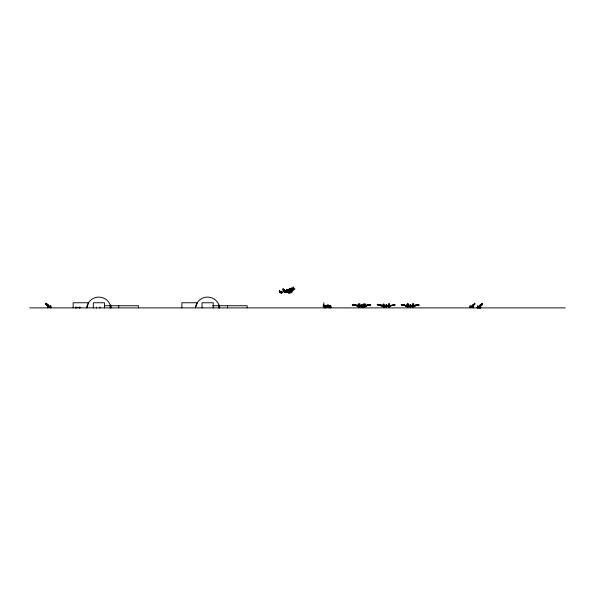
<?xml version="1.0" encoding="UTF-8"?>
<svg xmlns="http://www.w3.org/2000/svg" width="595" height="595" viewBox="0 0 595 595"><rect width="100%" height="100%" fill="white"/><g stroke="black" fill="none" stroke-linecap="round" stroke-linejoin="round"><path stroke-width="0.89" d="M388.639 305.034L388.632 304.514L388.647 306.931L388.877 303.703L388.989 306.938L388.944 304.514M365.263 305.518L364.214 305.406L364.043 306.247L363.411 305.748L363.694 306.432L363.634 305.904L358.406 305.86L358.361 306.827L358.346 304.499L358.316 306.849L358.354 304.514L358.309 305.696L352.627 305.004L358.123 305.592L358.651 303.755L358.51 305.287L358.993 305.964L358.108 306.708L359.083 306.113L358.83 306.715M358.45 306.373C359.194 305.391 361.448 307.347 358.569 305.696C359.268 306.946 357.766 305.949 358.354 304.514M360.667 305.57L360.667 305.547A5.124 0.699 -18.3 0 0 360.719 305.696L361.202 306.737L361.611 305.726A5.124 0.774 17.9 0 0 361.723 305.57L361.455 305.116M363.471 306.708L363.471 306.343M363.947 305.793L363.932 306.083C362.266 306.663 365.189 307.199 363.642 304.759M364.133 306.708L364.133 306.343M364.75 304.662L364.787 306.938L364.78 305.034M365.233 306.708L365.233 306.343M383.098 306.708L383.098 306.343M385.664 305.57L385.664 305.547A5.124 0.699 -18.3 0 0 385.709 305.696C386.564 307.667 386.356 305.198 385.701 306.083M386.051 305.793L386.274 304.796M388.773 306.708L388.773 306.343M388.684 304.662L388.862 305.324L389.242 303.755L389.294 305.473L388.609 305.466L388.952 306.797L389.197 306.075L388.691 305.458L389.375 305.48L388.877 305.242L389.688 305.48L389.48 306.752L389.517 305.406L389.19 305.741L390.796 306.589L389.48 305.711L395.021 304.982L389.256 305.793M407.694 306.343C407.917 306.581 406.98 306.544 407.106 305.034C406.779 303.576 407.225 308.827 407.092 305.644C391.242 303.093 411.993 307.682 407.887 304.759M407.798 305.964L407.635 306.715M408.542 305.83C408.891 305.123 407.575 307.637 407.791 306.202M409.472 305.57L409.472 305.547A5.124 0.699 -18.3 0 0 409.524 305.696L410.007 306.737L410.416 305.726A5.124 0.774 17.9 0 0 410.528 305.57L410.26 305.116M412.454 305.034C411.703 304.506 413.384 306.187 413.272 306.343C413.711 307.466 412.38 305.607 412.476 305.034M412.937 306.708L412.937 306.343M291.505 292.368C291.089 290.248 291.728 294.22 291.319 292.19M293.543 289.401L293.64 289.2M358.302 306.752C359.655 304.647 343.955 304.402 358.123 305.592M357.327 305.347L353.735 305.004L357.32 305.458M363.932 305.704L369.718 304.982L364.17 305.592M364.527 306.142L365.486 306.589L365.04 305.704L370.826 304.982L365.271 305.547L364.809 306.827L364.839 306.142M378.197 304.96L377.617 305.004L384.645 305.904L385.56 306.581L383.344 305.466L383.894 305.242L383.336 305.599L383.351 304.514L383.344 306.849L383.656 305.785M383.715 305.451C368.067 301.829 385.523 308.589 383.782 304.142C382.92 305.644 386.207 307.154 384.191 305.592M389.175 307.459L388.639 307.459M393.667 305.198C379.945 306.514 406.043 303.978 389.16 305.547M413.302 305.644L413.28 304.499L413.242 306.931L413.332 306.09L412.551 306.403L412.989 306.217L412.662 305.666L419.304 304.982L413.756 305.547M413.882 305.823L417.95 305.198M358.443 306.395L358.726 306.053M359.551 306.395C359.536 305.399 359.216 303.502 359.618 306.016M383.269 305.919C383.596 300.036 384.43 309.608 382.957 306.075M407.248 306.395C410.803 303.807 412.729 306.908 412.692 306.023M323.821 306.135L323.323 306.574L323.278 305.242M323.286 304.967L323.754 305.131M323.747 306.15L323.271 306.224M323.754 305.198L323.36 305.287M358.361 306.797C357.521 305.198 357.915 306.775 358.339 304.759M359.469 306.797L359.402 304.662M363.738 306.142L363.657 306.931L363.411 305.451L363.686 306.938L363.642 304.662M363.724 306.053L363.709 306.797L363.686 304.662M364.839 305.86L364.832 306.053M383.626 306.916L383.656 304.514L383.611 306.931L383.284 306.061M389.011 306.916C389.732 304.499 383.299 305.376 383.433 306.395M383.604 304.662L383.961 306.938L383.857 305.666L386.118 306.254L388.409 305.748L388.952 306.797L388.966 306.061L389.524 306.046L389.16 306.403M406.898 305.666L407.106 306.797L407.151 304.499C408.78 307.399 405.009 306.574 407.724 306.046M412.975 305.547C425.841 304.521 412.543 305.22 412.201 305.659C413.042 308.396 411.866 304.268 412.313 306.202M412.528 306.053L412.469 306.916L412.543 306.142M413.183 306.187C413.465 308.381 413.205 302.037 413.213 305.644M323.836 304.811L323.36 305.525M323.829 305.242L323.799 306.522L323.271 306.462M363.657 306.849L363.671 305.644M412.506 306.916L412.491 304.662M323.286 304.826L323.754 305.384M358.673 306.916L358.889 306.18M359.737 306.916L359.826 306.09M362.325 306.938L362.4 306.284L362.325 306.849M364.772 306.916C364.445 305.785 365.516 306.351 365.055 305.793M386.512 306.321L386.579 306.849M388.647 306.321L388.676 306.938L388.669 305.034M388.699 306.916L388.684 304.499M412.409 305.889L407.144 305.986L407.144 304.759M407.478 306.916C406.34 304.276 412.156 307.965 407.397 305.919M408.274 306.931L408.267 306.403M410.736 306.321L410.862 306.849M388.647 306.789C388.691 303.852 388.669 307.95 388.728 306.142M284.841 292.182L284.841 291.818C286.314 291.602 287.921 292.1 289.341 291.49C287.385 291.453 287.571 291.751 288.077 291.215C295.603 289.482 292.376 294.101 286.567 292.45M383.433 306.053C380.674 307.994 384.102 303.904 383.649 306.789L383.611 305.666M408.029 306.053L407.939 306.849L407.887 304.662M413.257 305.265L413.272 304.759M364.824 305.644L364.802 306.789L364.795 304.662M383.054 305.689C370.811 303.034 385.099 307.972 383.292 304.662M407.129 306.41L407.181 306.031M413.012 305.704C410.61 307.578 413.19 306.67 412.521 305.644M363.508 306.202L357.781 305.979L356.933 306.574L357.848 305.904M365.471 306.142L364.371 306.075M388.691 306.752L388.714 305.518M388.914 305.956L388.714 306.38M289.906 290.97L289.378 291.193M394.366 305.123L393.355 305.198M414.901 305.347L418.649 305.034L413.83 305.689L415.154 306.574L413.726 305.785M386.214 306.938L386.207 306.38M363.411 305.748L361.128 306.254L359.968 305.748L361.291 306.603L360.853 305.614M383.463 307.355L384.006 307.459M385.954 305.808L386.43 306.254L388.944 305.666M412.142 305.823L409.933 306.254L409.657 305.614M361.723 305.577L361.128 306.254L361.21 305.071M362.734 305.696L362.31 306.737L362.318 305.071M386.207 305.071L386.118 306.239L386.891 305.756M408.051 305.518L407.939 306.789L407.947 304.514L407.88 306.001M410.528 305.577L409.933 306.254L410.014 305.071M384.244 305.8L386.43 306.254L386.49 304.759L386.505 306.737L386.914 305.726A5.124 0.774 17.9 0 0 387.025 305.57L386.728 304.796M291.483 292.234C291.595 290.955 290.948 293.38 289.103 293.171L288.977 292.628L289.921 292.502M388.989 304.759C389.204 306.41 388.081 306.544 388.535 305.897M364.713 305.956L365.687 305.942M388.364 305.726C390.015 305.741 386.304 307.176 388.453 305.904M359.402 306.797L359.432 305.644M407.106 306.797L407.136 305.666M285.987 290.896L286.403 290.695L285.637 291.074L287.37 290.04L288.523 290.226M291.096 288.367L289.207 289.163C292.167 286.559 299.56 289.475 290.509 290.055M50.434 306.403L50.434 307.065L50.761 305.689L50.597 306.291L49.779 306.351L49.779 307.228M356.226 305.347L353.274 305.034M364.185 305.666L366.096 305.347M365.285 305.666L367.204 305.347M391.391 305.458L389.487 305.666M405.016 305.458L402.079 305.034L406.95 305.547M415.682 305.347L412.989 305.666M286.388 290.836L285.957 290.843L287.534 290.286M287.348 291.52L288.077 291.215L287.021 291.833L287.497 291.81M289.244 289.148L289.899 288.791M363.798 303.867L363.828 305.324L363.969 303.859M364.906 303.867L364.936 305.324L365.077 303.859M412.603 303.867L412.632 305.324L412.774 303.859M413.384 303.867L413.622 305.384L413.562 303.859M354.375 305.034L359.246 305.547M378.576 305.034L379.253 305.198M402.079 305.034L406.868 305.689M402.86 305.034L405.812 305.488L402.213 305.004L407.873 305.741M359.618 303.859L359.826 305.413L359.789 303.867M407.315 303.859L407.53 305.413L407.486 303.867M408.103 303.859L408.244 305.324L408.274 303.867M410.498 305.986L410.788 306.737L410.855 305.235M386.594 306.046L386.453 305.116L386.765 305.614A5.124 0.774 17.9 0 1 386.624 305.696L386.058 305.808M386.505 306.165L387.025 305.577M408.527 305.8C410.602 307.883 412.395 304.878 410.572 305.049M413.815 305.852L413.934 305.651M413.748 305.518L413.28 306.722M281.413 293.417C280.825 287.184 279.881 295.968 282.223 292.68M360.027 306.046C359.536 307.63 360.325 304.878 360.057 305.83M383.894 305.919L383.797 306.403M386.728 305.547L385.991 305.533L386.579 305.466M364.385 306.127C363.642 306.641 362.831 304.766 364.385 305.48M412.551 306.403L412.536 306.001M363.828 305.897L363.746 306.403M359.083 305.562L361.128 306.254L361.589 305.756M359.187 305.48L362.801 305.979M410.394 305.756C405.009 307.094 409.219 303.896 408.423 305.949M359.96 305.793L359.692 305.919M383.879 306.075L383.195 306.202M388.929 305.748L387.226 306.581L388.676 305.726M389.078 306.105L389.234 305.704M362.682 305.793L362.102 306.224M386.564 305.793L386.371 306.165M411.16 305.793L410.587 306.224M361.879 305.83L362.303 306.165M411.316 305.57L411.323 305.547A5.124 0.774 17.9 0 1 411.219 305.696L410.877 306.046M388.319 305.83L388.661 305.347M388.364 305.718L388.602 305.956M288.501 292.48L288.3 293.008M289.282 290.776L290.018 291.178L289.698 290.323M359.41 304.759L359.484 306.031M389.829 305.979L389.42 305.986M383.879 305.317L383.604 304.759M389.175 305.324L389.056 304.499M358.205 306.202L358.324 306.41M359.068 306.075L359.796 306.38M408.177 305.919C410.223 306.209 410.52 307.608 408.408 305.823M389.881 305.942L383.678 306.031M358.309 305.666L357.982 306.061M79.425 307.541L79.485 307.265M288.568 290.241C288.196 290.71 289.192 290.412 287.898 290.018M292.197 288.352C291.565 288.843 292.896 288.411 291.468 288.106M75.625 307.704L75.706 307.265M384.132 306.715L384.191 306.18M408.415 306.715L408.438 305.793M413.123 306.715L413.064 306.343M413.785 306.715L413.778 306.18L413.272 306.343M328.433 307.005L329.035 305.912L329.035 307.035L323.844 307.005L323.844 302.706M328.366 307.005L328.998 305.86M408.103 306.016L408.445 306.202L408.237 305.793M365.628 306.113L366.572 306.425L365.747 305.904M389.242 306.083L390.372 306.559L389.926 306.068M413.629 306.373L414.269 306.425L413.443 305.904M383.091 305.473C384.757 305.48 381.313 306.462 383.507 305.793M288.441 290.71L288.092 290.68M292.004 288.798L290.91 288.887L292.145 288.843M362.6 305.138L362.794 305.525L361.872 305.577M383.611 306.403L383.53 306.016M389.026 306.38L389.375 306.127M412.499 306.432L412.506 304.514M386.192 306.165L386.549 306.113M410.788 306.165L412.186 305.964M407.359 306.187L407.716 305.718M358.941 305.8L358.644 306.202M383.522 305.48L383.753 305.347M289.958 288.925C290.204 287.839 289.52 289.981 291.528 288.82M45.636 303.844L47.28 305.451M46.127 303.227L47.838 304.766M47.117 305.637L45.555 303.926M286.403 290.695L285.637 291.074M287.608 291.669L287.088 291.929M287.943 290.665L286.225 290.91L286.678 290.36L286.143 291.052L286.85 291.007M327.622 305.763L328.076 305.242M328.18 305.793L328.291 305.889A0.907 0.751 -90 0 1 327.696 306.351L326.447 306.38L326.105 305.235L326.447 307.005M361.21 306.321L361.217 307.035M362.31 306.321L362.377 307.035M410.022 306.38L410.022 306.938M363.508 305.793L362.236 306.581L363.671 305.823M412.313 305.793L411.041 306.581L412.476 305.823M410.483 305.525L409.985 305.525M411.264 305.525L410.743 305.614M45.525 304L47.25 305.48M47.749 304.863L46.202 303.145M473.181 304.9L474.691 303.145M473.627 305.443L475.264 303.844M481.943 303.391L480.388 305.123L482.024 303.465M482.627 304.238L481.005 305.875L482.515 304.09M482.59 304.164L480.894 305.726M382.02 306.425L382.853 305.912L382.109 306.559M406.653 305.904L405.738 306.574L407.136 305.994M407.069 305.889L406.251 305.927L406.809 306.083M359.432 306.41L359.097 305.629M286.589 291.163L285.474 291.245L286.693 290.457M280.684 291.669L279.546 291.885L280.743 291.699L279.97 291.773M284.246 289.758L283.108 289.973L284.313 289.787L283.54 289.862M282.067 292.428L280.922 292.643L282.127 292.457L281.353 292.532M290.955 291.23L291.587 290.628L290.635 290.219M287.958 290.695L286.864 291.007M284.41 290.01C282.037 293.313 283.027 284.522 283.599 290.747M280.84 291.922C278.505 295.209 279.434 286.455 280.029 292.658M49.794 306.455L50.761 306.403M325.339 307.555C326.685 306.075 323.561 306.856 325.205 307.57M289.854 290.397L289.869 289.891M285.667 291.141L286.545 290.896M289.52 288.932L289.966 288.783M287.333 291.602L287.787 291.453M287.021 291.833L287.593 291.676M360.012 306.083L359.678 305.696M413.257 305.347L413.867 305.585M289.579 289.125L289.051 289.326L290.33 289.237M287.207 291.847L288.106 291.609M414.12 305.979L413.704 305.986M283.101 289.981L284.321 289.78L283.971 289.921M279.538 291.9L280.758 291.691L279.538 291.9L280.758 291.691L280.401 291.833M280.914 292.651L282.142 292.45L280.914 292.651L282.142 292.45L281.785 292.591M286.619 289.787L287.816 289.311M283.027 291.543L284.254 291.223M284.403 292.301L285.63 291.981M290.821 288.806L289.817 288.999L290.263 288.545M290.866 288.798L291.52 288.783M291.126 291.885L291.148 292.182M293.164 287.043L293.461 288.478L293.253 287.028M289.096 288.91L290.68 288.798M290.977 288.88L291.654 288.768M290.977 289.713L291.275 291.148L291.067 289.698M285.607 290.896L286.805 290.762M286.991 291.654L288.478 291.364M287.757 291.721L288.166 291.654M293.335 289.512L292.948 289.282L293.342 289.564M366.081 305.458L369.064 305.034L364.244 305.689M367.189 305.458L370.172 305.034L365.352 305.689M286.634 289.906L287.876 289.691L287.809 289.267M283.012 291.416L283.079 291.87L283.904 291.736L284.246 291.178M284.432 292.45L285.548 292.428L285.622 291.937M288.077 291.215L288.91 291.037M361.396 304.796L360.979 305.049M362.504 304.796L362.087 305.049M385.991 304.796L386.698 304.796M410.2 304.796L409.784 305.049M323.844 305.391L326.469 305.406L326.819 306.351M327.786 304.209L328.291 305.391L330.664 305.391L330.664 307.265L331.103 307.265L330.664 307.035M330.612 305.599L328.886 305.622M385.991 305.525L387.01 305.525M104.504 305.726L138.464 305.726L138.464 307.883M212.571 305.726L247.178 305.726L247.178 307.883M328.886 305.86L330.664 305.912M478.373 307.466L478.373 306.589L477.547 306.537L477.383 305.934L477.711 307.303L477.711 306.648M50.649 306.291L50.649 305.689M470.243 306.291L471.121 306.351L471.121 307.228M329.035 306.418L330.664 306.418M470.303 306.351L470.132 305.689L470.132 306.403L471.173 306.462M477.495 306.537L478.373 306.589L477.383 306.648M330.604 306.908C329.645 309.445 328.678 305.012 330.664 306.901M48.136 307.065L51.423 307.228L47.407 307.228L47.407 307.883M472.765 307.065L469.477 307.228L473.494 307.228L473.494 307.883M480.016 307.303L476.729 307.466L480.745 307.466L480.745 308.121L477.458 308.121L477.458 307.466M75.706 307.392L79.879 307.377M75.706 307.474L76.316 307.466M79.425 307.481L79.879 307.511M29.75 307.883L565.25 307.883M359.432 305.994L358.978 305.986M412.759 306.202L412.737 305.704M79.492 308.054L79.343 307.221M386.304 306.061L386.029 305.726A5.124 0.699 -18.3 0 1 385.969 305.57L386.006 305.57M410.654 306.165L410.803 305.071M470.132 306.403L470.466 307.065L470.466 306.403M284.395 292.175L284.455 292.576M218.982 305.012L219.681 307.883A12.227 12.227 0 0 0 195.398 307.883L197.28 302.758L181.862 302.758L181.862 307.883M110.268 305.012L110.968 307.883A12.227 12.227 0 0 0 86.684 307.883L88.566 302.758L73.155 302.758L73.155 307.883M293.261 288.411L293.395 289.192M291.081 291.081L291.208 291.855M383.321 305.651L383.292 304.759M383.321 306.41L383.344 306.849L383.284 304.514M407.895 306.142L407.902 306.663M412.447 304.514L412.461 306.827M363.701 304.514L363.709 306.797L363.642 304.514M480.016 307.466L480.016 306.15L478.863 306.15L478.863 307.303M479.808 306.15L479.808 307.303M478.194 306.648L478.194 307.303M477.867 306.648L477.867 307.303M477.495 305.934L477.547 306.589M472.765 307.228L472.765 305.912L471.612 305.912L471.612 307.065M472.556 305.912L472.556 307.065M470.95 306.403L470.95 307.065M470.615 306.403L470.615 307.065M470.206 307.228L470.206 307.883M331.103 306.923L331.103 307.377M330.783 307.087A0.84 0.84 0 0 1 329.504 307.779A0.84 0.84 0 0 1 329.548 306.321A0.84 0.84 0 0 1 330.783 307.087L330.738 307.265M328.886 305.391L328.886 307.035L327.696 307.005L328.291 305.391M227.461 305.726L227.461 307.883M219.681 305.726L219.362 307.883M218.871 305.726L218.871 307.883M213.218 307.883L213.218 302.758L202.047 302.758L202.047 307.883M118.747 305.726L118.747 307.883M110.968 305.726L110.648 307.883M110.157 305.726L110.157 307.883M104.512 307.883L104.512 302.758L93.333 302.758L93.333 307.883M99.841 307.228L99.841 307.883M99.7 307.228L99.7 307.883M96.554 307.228L96.554 307.883M96.412 307.228L96.412 307.883M79.953 307.265L79.953 307.86M79.886 307.221L79.886 307.868M76.391 307.221L76.391 307.868M76.167 307.265L76.167 307.86M75.84 307.221L75.84 307.868M75.625 307.265L75.625 307.86M50.694 307.228L50.694 307.883M50.277 306.403L50.277 307.065M49.95 306.403L49.95 307.065M49.281 307.065L49.281 305.912L48.136 305.912L48.136 307.228M48.336 305.912L48.336 307.065M324.134 307.005A1.086 1.086 0 0 1 325.212 305.8A1.086 1.086 0 0 1 326.298 307.005M359.216 306.343L359.254 306.752L359.216 306.343M364.579 306.343L364.623 306.752L364.579 306.343M383.299 306.693L383.299 306.142L383.306 306.722M388.468 306.343L388.505 306.752L388.468 306.343M406.913 306.343L406.958 306.752L406.913 306.343M412.276 306.343L412.32 306.752L412.276 306.343M286.225 292.576L288.858 292.569L286.225 292.576M288.411 289.906L291.044 289.899L288.411 289.906M361.009 306.931L361.046 306.38L361.009 306.931M362.117 306.931L362.154 306.38L362.117 306.931M386.006 306.931L386.036 306.38L386.006 306.931M410.602 306.931L410.632 306.38L410.602 306.931M329.928 307.578C331.571 306.782 328.403 306.321 329.928 307.578M324.572 306.856C325.324 309.474 326.64 305.094 324.572 306.856M48.493 304.982L47.459 306.254L47.823 306.551L48.857 305.272L48.493 304.982M292.167 290.189L291.282 290.501L291.163 289.958L293.558 289.527L292.167 290.189M472.408 304.982L472.043 305.272L473.077 306.551L473.441 306.254L472.408 304.982M479.652 305.22L479.295 305.51L480.329 306.789L480.686 306.499L479.652 305.22M76.019 308.046L76.019 308.046M293.528 289.512L293.662 290.174L293.499 289.52M324.781 307.771A0.84 0.84 0 0 0 326.06 307.079A0.84 0.84 0 0 0 324.825 306.313A0.84 0.84 0 0 0 324.781 307.771"/></g></svg>
